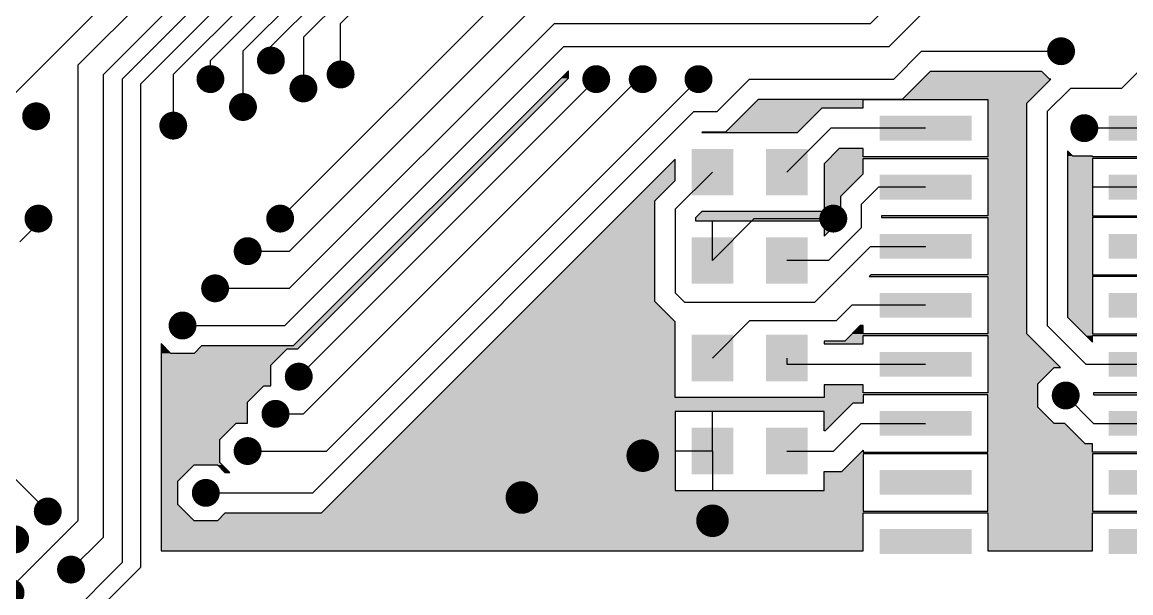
# Model space of a CAD drawing. Extents: x 295 to 953, y 10 to 290.
# Drawn here: x 639.18 to 686.88, y 126.9 to 151.45 of the extents above; entities that cross this region are included whole.
import ezdxf

# ---------------------------------------------------------------- set-up
doc = ezdxf.new("R2010")
doc.units = 0
doc.header["$LTSCALE"] = 5
doc.header["$MEASUREMENT"] = 0
doc.layers.get('0').update_dxf_attribs({"linetype": 'CONTINUOUS', "lineweight": 25})
doc.layers.add('16_COMP_GBR', color=4, linetype='CONTINUOUS')

msp = doc.modelspace()

# ---------------------------------------------------------------- linework, layer by layer
at = {"color": 7}
for points, const_width in [([(683.578, 150.2, 1), (684.178, 150.2, 1)], 0.6), ([(649.578, 149.8, 1), (650.178, 149.8, 1)], 0.6), ([(652.578, 149.2, 1), (653.178, 149.2, 1)], 0.6), ([(646.978, 149, 1), (647.578, 149, 1)], 0.6), ([(663.578, 149, 1), (664.178, 149, 1)], 0.6), ([(665.578, 149, 1), (666.178, 149, 1)], 0.6), ([(667.978, 149, 1), (668.578, 149, 1)], 0.6), ([(650.978, 148.6, 1), (651.578, 148.6, 1)], 0.6), ([(648.378, 147.8, 1), (648.978, 147.8, 1)], 0.6), ([(639.478, 147.4, 1), (640.078, 147.4, 1)], 0.6), ([(645.378, 147, 1), (645.978, 147, 1)], 0.6), ([(684.578, 146.89, 1), (685.178, 146.89, 1)], 0.6), ([(639.578, 143, 1), (640.178, 143, 1)], 0.6), ([(649.978, 143, 1), (650.578, 143, 1)], 0.6), ([(673.778, 143, 1), (674.378, 143, 1)], 0.6), ([(648.578, 141.6, 1), (649.178, 141.6, 1)], 0.6), ([(647.178, 140, 1), (647.778, 140, 1)], 0.6), ([(645.778, 138.4, 1), (646.378, 138.4, 1)], 0.6), ([(650.778, 136.2, 1), (651.378, 136.2, 1)], 0.6), ([(683.778, 135.39, 1), (684.378, 135.39, 1)], 0.6), ([(649.778, 134.6, 1), (650.378, 134.6, 1)], 0.6), ([(648.578, 133, 1), (649.178, 133, 1)], 0.6), ([(665.528, 132.8, 1), (666.228, 132.8, 1)], 0.7), ([(646.778, 131.2, 1), (647.378, 131.2, 1)], 0.6), ([(660.328, 131, 1), (661.028, 131, 1)], 0.7), ([(639.978, 130.4, 1), (640.578, 130.4, 1)], 0.6), ([(668.528, 130, 1), (669.228, 130, 1)], 0.7), ([(638.578, 129.2, 1), (639.178, 129.2, 1)], 0.6), ([(640.978, 127.9, 1), (641.578, 127.9, 1)], 0.6), ([(638.378, 126.9, 1), (638.978, 126.9, 1)], 0.6)]:
    msp.add_lwpolyline(points, format="xyb", close=True, dxfattribs=dict(at, const_width=const_width))
for points in [[(680.031, 147.423), (680.031, 146.357), (676.069, 147.423), (676.069, 146.357)], [(689.887, 147.423), (689.887, 146.357), (685.925, 147.423), (685.925, 146.357)], [(669.778, 146), (669.778, 144), (667.978, 146), (667.978, 144)], [(672.978, 146), (672.978, 144), (671.178, 146), (671.178, 144)], [(680.031, 144.883), (680.031, 143.817), (676.069, 144.883), (676.069, 143.817)], [(689.887, 144.883), (689.887, 143.817), (685.925, 144.883), (685.925, 143.817)], [(669.778, 142.2), (669.778, 140.2), (667.978, 142.2), (667.978, 140.2)], [(672.978, 142.2), (672.978, 140.2), (671.178, 142.2), (671.178, 140.2)], [(680.031, 142.343), (680.031, 141.277), (676.069, 142.343), (676.069, 141.277)], [(689.887, 142.343), (689.887, 141.277), (685.925, 142.343), (685.925, 141.277)], [(680.031, 139.803), (680.031, 138.737), (676.069, 139.803), (676.069, 138.737)], [(689.887, 139.803), (689.887, 138.737), (685.925, 139.803), (685.925, 138.737)], [(669.778, 138), (669.778, 136), (667.978, 138), (667.978, 136)], [(672.978, 138), (672.978, 136), (671.178, 138), (671.178, 136)], [(680.031, 137.263), (680.031, 136.197), (676.069, 137.263), (676.069, 136.197)], [(689.887, 137.263), (689.887, 136.197), (685.925, 137.263), (685.925, 136.197)], [(680.031, 134.723), (680.031, 133.657), (676.069, 134.723), (676.069, 133.657)], [(689.887, 134.723), (689.887, 133.657), (685.925, 134.723), (685.925, 133.657)], [(669.778, 134), (669.778, 132), (667.978, 134), (667.978, 132)], [(672.978, 134), (672.978, 132), (671.178, 134), (671.178, 132)], [(680.031, 132.183), (680.031, 131.117), (676.069, 132.183), (676.069, 131.117)], [(689.887, 132.183), (689.887, 131.117), (685.925, 132.183), (685.925, 131.117)], [(680.031, 129.643), (680.031, 128.577), (676.069, 129.643), (676.069, 128.577)], [(689.887, 129.643), (689.887, 128.577), (685.925, 129.643), (685.925, 128.577)]]:
    msp.add_solid(points, dxfattribs=at)
at = {"layer": '16_COMP_GBR', "color": 7}
for p, q in [((655.478, 165), (635.678, 145.2)), ((641.578, 149.6), (656.478, 164.5)), ((657.478, 164), (642.678, 149.2)), ((643.478, 149), (658.478, 164)), ((659.478, 164), (644.278, 148.8)), ((645.678, 149.2), (660.478, 164)), ((661.478, 164), (647.278, 149.8)), ((648.678, 150.2), (662.478, 164)), ((663.478, 164), (649.878, 150.4)), ((651.278, 150.8), (664.478, 164)), ((665.478, 164), (652.878, 151.4)), ((686.478, 148.6), (694.578, 156.7)), ((679.878, 155.6), (675.678, 151.4)), ((650.278, 143), (660.678, 153.4)), ((679.278, 153.2), (676.478, 150.4)), ((661.478, 152.4), (650.678, 141.6)), ((662.078, 151.4), (650.678, 140)), ((652.878, 149.2), (652.878, 151.4)), ((662.078, 151.4), (675.678, 151.4)), ((651.278, 150.8), (651.278, 148.6)), ((649.878, 149.8), (649.878, 150.4)), ((662.478, 150.4), (650.478, 138.4)), ((662.478, 150.4), (676.478, 150.4)), ((647.278, 149), (647.278, 149.8)), ((648.678, 150.2), (648.678, 147.8)), ((677.878, 150.2), (676.678, 149)), ((677.878, 150.2), (683.878, 150.2)), ((641.578, 149.6), (641.578, 130)), ((662.678, 149.362), (650.84, 137.524)), ((662.678, 149.038), (662.678, 149.362)), ((678.24, 149.324), (677.04, 148.124)), ((683.056, 149.324), (678.24, 149.324)), ((683.38, 149), (683.056, 149.324)), ((642.678, 129.3), (642.678, 149.2)), ((643.478, 149), (643.478, 128.2)), ((645.678, 149.2), (645.678, 147)), ((651.04, 137.4), (662.678, 149.038)), ((651.078, 136.2), (663.878, 149)), ((665.678, 149), (651.278, 134.6)), ((668.278, 149), (652.278, 133)), ((665.678, 149), (665.878, 149)), ((670.478, 149), (669.078, 147.6)), ((670.478, 149), (676.678, 149)), ((682.402, 147.962), (683.44, 149)), ((683.44, 149), (683.38, 149)), ((644.278, 128), (644.278, 148.8)), ((683.278, 147.6), (684.278, 148.6)), ((686.478, 148.6), (684.278, 148.6)), ((670.84, 148.124), (669.44, 146.724)), ((677.04, 148.124), (670.84, 148.124)), ((675.37, 148.124), (680.732, 148.124)), ((675.37, 147.766), (675.37, 148.124)), ((680.732, 148.124), (680.732, 145.658)), ((682.402, 138.038), (682.402, 147.962)), ((668.078, 147.6), (651.678, 131.2)), ((668.078, 147.6), (669.078, 147.6)), ((672.54, 146.7), (673.606, 147.766)), ((673.606, 147.766), (675.37, 147.766)), ((683.278, 147.6), (683.278, 138.4)), ((668.44, 146.724), (668.416, 146.7)), ((668.416, 146.7), (672.54, 146.7)), ((669.44, 146.724), (668.44, 146.724)), ((672.078, 145), (673.968, 146.89)), ((678.05, 146.89), (673.968, 146.89)), ((687.906, 146.89), (684.878, 146.89)), ((674.33, 146.014), (673.678, 145.362)), ((675.37, 146.014), (674.33, 146.014)), ((675.37, 145.658), (675.37, 146.014)), ((667.278, 145.562), (652.04, 130.324)), ((667.278, 144.638), (667.278, 145.562)), ((680.732, 145.658), (675.37, 145.658)), ((675.37, 145.584), (680.732, 145.584)), ((675.37, 144.928), (675.37, 145.584)), ((680.732, 145.584), (680.732, 143.118)), ((684.154, 145.918), (684.154, 138.762)), ((684.38, 145.69), (684.154, 145.918)), ((685.226, 145.69), (684.38, 145.69)), ((685.226, 145.658), (685.226, 145.69)), ((690.588, 145.658), (685.226, 145.658)), ((685.226, 145.584), (685.226, 143.118)), ((690.588, 145.584), (685.226, 145.584)), ((673.678, 145.362), (673.678, 143.3)), ((666.402, 143.762), (667.278, 144.638)), ((668.878, 145), (667.278, 143.4)), ((674.402, 143.962), (675.37, 144.928)), ((675.278, 143.6), (676.028, 144.35)), ((678.05, 144.35), (676.028, 144.35)), ((687.906, 144.35), (685.226, 144.35)), ((666.402, 139.438), (666.402, 143.762)), ((674.402, 142.962), (674.402, 143.962)), ((675.278, 143.6), (675.278, 142.6)), ((667.278, 143.4), (667.278, 139.8)), ((668.416, 143.3), (668.154, 143.038)), ((673.678, 143.3), (668.416, 143.3)), ((676.154, 143.118), (676.154, 143.044)), ((680.732, 143.118), (676.154, 143.118)), ((685.226, 143.118), (690.588, 143.118)), ((639.878, 142.8), (639.078, 142)), ((639.878, 142.8), (639.878, 143)), ((668.154, 143.038), (668.154, 142.9)), ((668.154, 142.9), (673.678, 142.9)), ((668.878, 141.2), (670.678, 143)), ((668.878, 141.2), (668.878, 142.9)), ((670.678, 143), (674.078, 143)), ((673.678, 142.238), (674.402, 142.962)), ((673.678, 142.9), (673.678, 142.238)), ((676.154, 143.044), (680.732, 143.044)), ((680.732, 143.044), (680.732, 140.578)), ((685.226, 143.044), (685.226, 140.578)), ((690.588, 143.044), (685.226, 143.044)), ((673.878, 141.2), (675.278, 142.6)), ((675.678, 141.8), (673.278, 139.4)), ((675.678, 141.8), (678.05, 141.8)), ((678.05, 141.8), (678.05, 141.81)), ((648.878, 141.6), (650.678, 141.6)), ((673.878, 141.2), (672.078, 141.2)), ((675.692, 140.578), (675.618, 140.504)), ((675.618, 140.504), (680.732, 140.504)), ((680.732, 140.578), (675.692, 140.578)), ((680.732, 140.504), (680.732, 138.038)), ((685.226, 140.578), (690.078, 140.578)), ((685.226, 140.504), (685.226, 138.038)), ((690.078, 140.504), (685.226, 140.504)), ((647.478, 140), (650.678, 140)), ((667.678, 139.4), (667.278, 139.8)), ((667.278, 138.562), (666.402, 139.438)), ((667.678, 139.4), (673.278, 139.4)), ((674.208, 138.6), (674.878, 139.27)), ((678.05, 139.27), (674.878, 139.27)), ((646.078, 138.4), (650.478, 138.4)), ((667.278, 135.3), (667.278, 138.562)), ((668.878, 137), (670.478, 138.6)), ((674.208, 138.6), (670.478, 138.6)), ((675.24, 138.394), (674.57, 137.724)), ((675.37, 138.394), (675.24, 138.394)), ((675.37, 138.038), (675.37, 138.394)), ((684.948, 136.73), (683.278, 138.4)), ((684.154, 138.762), (685.226, 137.69)), ((680.732, 138.038), (675.37, 138.038)), ((675.37, 137.964), (680.732, 137.964)), ((675.37, 137.606), (675.37, 137.964)), ((680.732, 137.964), (680.732, 135.498)), ((683.85, 136.59), (682.402, 138.038)), ((685.226, 138.038), (690.588, 138.038)), ((685.226, 137.964), (690.588, 137.964)), ((685.226, 137.69), (685.226, 137.964)), ((645.154, 137.628), (645.154, 128.7)), ((645.58, 137.2), (645.154, 137.628)), ((646.9, 137.524), (646.576, 137.2)), ((650.84, 137.524), (646.9, 137.524)), ((649.878, 136.698), (650.58, 137.4)), ((650.58, 137.4), (651.04, 137.4)), ((673.678, 137.724), (673.678, 137.606)), ((674.57, 137.724), (673.678, 137.724)), ((673.678, 137.606), (675.37, 137.606)), ((646.576, 137.2), (645.58, 137.2)), ((672.078, 137), (672.078, 136.73)), ((649.878, 135.8), (649.878, 136.698)), ((672.078, 136.73), (678.05, 136.73)), ((682.878, 135.888), (683.58, 136.59)), ((683.58, 136.59), (683.85, 136.59)), ((684.948, 136.73), (687.906, 136.73)), ((648.878, 135.098), (649.58, 135.8)), ((649.58, 135.8), (649.878, 135.8)), ((673.678, 135.854), (673.678, 135.3)), ((675.37, 135.854), (673.678, 135.854)), ((675.37, 135.498), (675.37, 135.854)), ((680.732, 135.498), (675.37, 135.498)), ((682.878, 134.892), (682.878, 135.888)), ((685.278, 135.498), (685.278, 135.428)), ((690.588, 135.498), (685.278, 135.498)), ((648.878, 134.2), (648.878, 135.098)), ((673.678, 135.3), (667.278, 135.3)), ((674.916, 135.066), (673.726, 133.876)), ((675.37, 135.066), (674.916, 135.066)), ((675.37, 135.424), (675.37, 135.066)), ((680.732, 135.424), (675.37, 135.424)), ((680.732, 132.958), (680.732, 135.424)), ((684.078, 135.39), (685.278, 134.19)), ((685.278, 135.428), (685.282, 135.424)), ((685.282, 135.424), (690.588, 135.424)), ((650.078, 134.6), (651.278, 134.6)), ((667.278, 134.7), (667.278, 131.3)), ((673.678, 134.7), (667.278, 134.7)), ((668.878, 133), (668.878, 134.7)), ((673.678, 133.876), (673.678, 134.7)), ((683.58, 134.19), (682.878, 134.892)), ((647.678, 133.498), (648.38, 134.2)), ((648.38, 134.2), (648.878, 134.2)), ((675.278, 134.19), (674.088, 133)), ((675.278, 134.19), (678.05, 134.19)), ((684.04, 134.19), (683.58, 134.19)), ((684.916, 133.314), (684.04, 134.19)), ((685.278, 134.19), (687.906, 134.19)), ((673.726, 133.876), (673.678, 133.876)), ((647.678, 132.502), (647.678, 133.498)), ((685.226, 133.314), (684.916, 133.314)), ((685.226, 132.958), (685.226, 133.314)), ((648.878, 133), (652.278, 133)), ((668.878, 133), (667.278, 133)), ((668.878, 133), (668.878, 131.3)), ((672.078, 133), (674.088, 133)), ((674.45, 132.124), (675.37, 133.044)), ((675.37, 133.044), (675.37, 132.958)), ((675.37, 132.958), (680.732, 132.958)), ((675.37, 132.884), (675.37, 130.418)), ((680.732, 132.884), (675.37, 132.884)), ((680.732, 130.418), (680.732, 132.884)), ((690.588, 132.958), (685.226, 132.958)), ((685.226, 132.884), (685.226, 130.418)), ((690.588, 132.884), (685.226, 132.884)), ((640.278, 130.4), (638.278, 132.4)), ((645.878, 131.698), (646.58, 132.4)), ((646.58, 132.4), (647.576, 132.4)), ((647.576, 132.4), (647.9, 132.076)), ((648.106, 132.076), (647.678, 132.502)), ((645.878, 130.702), (645.878, 131.698)), ((647.9, 132.076), (648.106, 132.076)), ((673.678, 132.124), (674.45, 132.124)), ((673.678, 131.3), (673.678, 132.124)), ((647.078, 131.2), (651.678, 131.2)), ((667.278, 131.3), (673.678, 131.3)), ((646.58, 130), (645.878, 130.702)), ((647.9, 130.324), (647.576, 130)), ((652.04, 130.324), (647.9, 130.324)), ((675.37, 130.418), (680.732, 130.418)), ((675.37, 130.344), (680.732, 130.344)), ((675.37, 128.7), (675.37, 130.344)), ((680.732, 130.344), (680.732, 128.7)), ((685.226, 130.418), (690.588, 130.418)), ((685.226, 130.344), (690.588, 130.344)), ((685.226, 128.7), (685.226, 130.344)), ((638.578, 127), (641.578, 130)), ((647.576, 130), (646.58, 130)), ((641.278, 127.9), (642.678, 129.3)), ((645.154, 128.7), (675.37, 128.7)), ((680.732, 128.7), (685.226, 128.7)), ((640.478, 125.2), (643.478, 128.2)), ((644.278, 128), (640.678, 124.4))]:
    msp.add_line(p, q, dxfattribs=at)
for points in [[(662.354, 149.038), (662.678, 149.362), (662.678, 149.038), (662.678, 149.362)], [(677.916, 149), (678.24, 149.324), (683.38, 149), (683.056, 149.324)], [(678.24, 149.324), (678.24, 149.324), (683.056, 149.324), (678.24, 149.324)], [(650.84, 137.524), (662.354, 149.038), (651.164, 137.524), (662.678, 149.038)], [(677.04, 148.124), (677.916, 149), (682.564, 148.124), (683.439, 149)], [(677.916, 149), (677.916, 149), (683.439, 149), (683.38, 149)], [(670.482, 147.766), (670.839, 148.124), (675.37, 147.766), (675.37, 148.124)], [(670.839, 148.124), (670.84, 148.124), (675.37, 148.124), (670.84, 148.124)], [(680.732, 147.962), (680.732, 148.124), (682.402, 147.962), (682.564, 148.124)], [(680.732, 145.658), (680.732, 147.962), (682.402, 145.658), (682.402, 147.962)], [(669.44, 146.724), (670.482, 147.766), (672.564, 146.724), (673.606, 147.766)], [(670.482, 147.766), (670.482, 147.766), (673.606, 147.766), (675.37, 147.766)], [(668.416, 146.7), (668.44, 146.724), (672.54, 146.7), (672.564, 146.724)], [(673.974, 145.658), (674.33, 146.014), (675.37, 145.658), (675.37, 146.014)], [(674.33, 146.014), (674.33, 146.014), (675.37, 146.014), (674.33, 146.014)], [(666.354, 144.638), (667.278, 145.562), (667.278, 144.638), (667.278, 145.562)], [(673.678, 145.362), (673.9, 145.584), (675.37, 145.362), (675.37, 145.584)], [(673.9, 145.584), (673.974, 145.658), (682.402, 145.584), (682.402, 145.658)], [(673.9, 145.584), (673.9, 145.584), (675.37, 145.584), (680.732, 145.584)], [(680.732, 143.118), (680.732, 145.584), (682.402, 143.118), (682.402, 145.584)], [(684.154, 145.69), (684.154, 145.918), (684.38, 145.69), (684.154, 145.918)], [(684.154, 145.658), (684.154, 145.69), (685.226, 145.658), (685.226, 145.69)], [(684.154, 145.69), (684.154, 145.69), (685.226, 145.69), (684.38, 145.69)], [(684.154, 145.584), (684.154, 145.658), (693.878, 145.584), (693.878, 145.658)], [(684.154, 143.118), (684.154, 145.584), (685.226, 143.118), (685.226, 145.584)], [(684.154, 145.584), (684.154, 145.584), (685.226, 145.584), (690.588, 145.584)], [(673.678, 144.928), (673.678, 145.362), (675.37, 144.928), (675.37, 145.362)], [(665.478, 143.762), (666.354, 144.638), (666.402, 143.762), (667.278, 144.638)], [(673.678, 143.962), (673.678, 144.928), (674.402, 143.962), (675.37, 144.928)], [(661.154, 139.438), (665.478, 143.762), (666.402, 139.438), (666.402, 143.762)], [(673.678, 143.3), (673.678, 143.962), (674.402, 143.3), (674.402, 143.962)], [(668.154, 143.038), (668.416, 143.3), (674.402, 143.038), (674.402, 143.3)], [(676.154, 143.044), (676.154, 143.118), (682.402, 143.044), (682.402, 143.118)], [(684.154, 143.044), (684.154, 143.118), (695.044, 143.044), (694.97, 143.118)], [(668.154, 142.962), (668.154, 143.038), (674.402, 142.962), (674.402, 143.038)], [(668.154, 142.9), (668.154, 142.962), (674.34, 142.9), (674.402, 142.962)], [(673.678, 142.238), (673.678, 142.9), (673.678, 142.238), (674.34, 142.9)], [(680.732, 140.578), (680.732, 143.044), (682.402, 140.578), (682.402, 143.044)], [(684.154, 140.578), (684.154, 143.044), (685.226, 140.578), (685.226, 143.044)], [(684.154, 143.044), (684.154, 143.044), (685.226, 143.044), (690.588, 143.044)], [(675.618, 140.504), (675.692, 140.578), (682.402, 140.504), (682.402, 140.578)], [(680.732, 138.038), (680.732, 140.504), (682.402, 138.038), (682.402, 140.504)], [(684.154, 140.504), (684.154, 140.578), (690.078, 140.504), (690.078, 140.578)], [(684.154, 140.578), (684.154, 140.578), (690.078, 140.578), (685.226, 140.578)], [(684.154, 138.762), (684.154, 140.504), (685.226, 138.762), (685.226, 140.504)], [(684.154, 140.504), (684.154, 140.504), (685.226, 140.504), (690.078, 140.504)], [(660.278, 138.562), (661.154, 139.438), (667.278, 138.562), (666.402, 139.438)], [(657.016, 135.3), (660.278, 138.562), (667.278, 135.3), (667.278, 138.562)], [(674.884, 138.038), (675.24, 138.394), (675.37, 138.038), (675.37, 138.394)], [(675.24, 138.394), (675.24, 138.394), (675.37, 138.394), (675.24, 138.394)], [(684.878, 138.038), (684.154, 138.762), (685.226, 138.038), (685.226, 138.762)], [(674.57, 137.724), (674.81, 137.964), (675.37, 137.724), (675.37, 137.964)], [(674.81, 137.964), (674.884, 138.038), (682.476, 137.964), (682.402, 138.038)], [(674.81, 137.964), (674.81, 137.964), (675.37, 137.964), (680.732, 137.964)], [(680.732, 136.59), (680.732, 137.964), (683.849, 136.59), (682.476, 137.964)], [(684.952, 137.964), (684.878, 138.038), (691.696, 137.964), (691.622, 138.038)], [(685.225, 137.69), (684.952, 137.964), (685.225, 137.69), (685.226, 137.964)], [(684.952, 137.964), (684.952, 137.964), (685.226, 137.964), (690.588, 137.964)], [(645.154, 137.2), (645.154, 137.628), (645.58, 137.2), (645.154, 137.628)], [(646.576, 137.2), (646.776, 137.4), (650.38, 137.2), (650.58, 137.4)], [(646.776, 137.4), (646.9, 137.524), (651.04, 137.4), (651.164, 137.524)], [(646.776, 137.4), (646.776, 137.4), (650.58, 137.4), (651.04, 137.4)], [(673.678, 137.606), (673.678, 137.724), (675.37, 137.606), (675.37, 137.724)], [(645.154, 136.698), (645.154, 137.2), (649.878, 136.698), (650.38, 137.2)], [(645.154, 135.8), (645.154, 136.698), (649.878, 135.8), (649.878, 136.698)], [(680.732, 135.888), (680.732, 136.59), (682.878, 135.888), (683.58, 136.59)], [(680.732, 136.59), (680.732, 136.59), (683.58, 136.59), (683.849, 136.59)], [(645.154, 135.098), (645.154, 135.8), (648.878, 135.098), (649.58, 135.8)], [(645.154, 135.8), (645.154, 135.8), (649.58, 135.8), (649.878, 135.8)], [(673.678, 135.498), (673.678, 135.854), (675.37, 135.498), (675.37, 135.854)], [(673.678, 135.854), (673.678, 135.854), (675.37, 135.854), (673.678, 135.854)], [(673.678, 135.424), (673.678, 135.498), (682.878, 135.424), (682.878, 135.498)], [(680.732, 135.498), (680.732, 135.888), (682.878, 135.498), (682.878, 135.888)], [(685.278, 135.428), (685.278, 135.498), (693.878, 135.428), (693.878, 135.498)], [(645.154, 134.2), (645.154, 135.098), (648.878, 134.2), (648.878, 135.098)], [(656.416, 134.7), (656.782, 135.066), (674.55, 134.7), (674.916, 135.066)], [(656.782, 135.066), (657.016, 135.3), (675.37, 135.066), (675.37, 135.3)], [(656.782, 135.066), (656.782, 135.066), (674.916, 135.066), (675.37, 135.066)], [(673.678, 135.3), (673.678, 135.424), (675.37, 135.3), (675.37, 135.424)], [(673.678, 135.424), (673.678, 135.424), (675.37, 135.424), (680.732, 135.424)], [(680.732, 134.892), (680.732, 135.424), (682.878, 134.892), (682.878, 135.424)], [(685.282, 135.424), (685.278, 135.428), (693.878, 135.424), (693.878, 135.428)], [(653.016, 131.3), (656.416, 134.7), (667.278, 131.3), (667.278, 134.7)], [(656.416, 134.7), (656.416, 134.7), (667.278, 134.7), (673.678, 134.7)], [(673.678, 133.876), (673.678, 134.7), (673.726, 133.876), (674.55, 134.7)], [(680.732, 134.19), (680.732, 134.892), (683.58, 134.19), (682.878, 134.892)], [(645.154, 133.498), (645.154, 134.2), (647.678, 133.498), (648.38, 134.2)], [(645.154, 134.2), (645.154, 134.2), (648.38, 134.2), (648.878, 134.2)], [(680.732, 133.314), (680.732, 134.19), (684.916, 133.314), (684.04, 134.19)], [(680.732, 134.19), (680.732, 134.19), (684.04, 134.19), (683.58, 134.19)], [(645.154, 132.502), (645.154, 133.498), (647.678, 132.502), (647.678, 133.498)], [(680.732, 132.958), (680.732, 133.314), (685.226, 132.958), (685.226, 133.314)], [(680.732, 133.314), (680.732, 133.314), (685.226, 133.314), (684.916, 133.314)], [(674.45, 132.124), (675.21, 132.884), (675.37, 132.124), (675.37, 132.884)], [(675.21, 132.884), (675.284, 132.958), (695.044, 132.884), (694.97, 132.958)], [(675.21, 132.884), (675.21, 132.884), (675.37, 132.884), (680.732, 132.884)], [(675.284, 132.958), (675.37, 133.044), (675.37, 132.958), (675.37, 133.044)], [(680.732, 130.418), (680.732, 132.884), (685.226, 130.418), (685.226, 132.884)], [(680.732, 132.884), (680.732, 132.884), (685.226, 132.884), (690.588, 132.884)], [(645.154, 132.4), (645.154, 132.502), (647.78, 132.4), (647.678, 132.502)], [(645.154, 131.698), (645.154, 132.4), (645.878, 131.698), (646.58, 132.4)], [(645.154, 132.4), (645.154, 132.4), (646.58, 132.4), (647.576, 132.4)], [(647.9, 132.076), (647.576, 132.4), (648.105, 132.076), (647.78, 132.4)], [(645.154, 130.702), (645.154, 131.698), (645.878, 130.702), (645.878, 131.698)], [(648.105, 132.076), (648.105, 132.076), (648.105, 132.076), (647.9, 132.076)], [(673.678, 131.3), (673.678, 132.124), (675.37, 131.3), (675.37, 132.124)], [(652.134, 130.418), (653.016, 131.3), (675.37, 130.418), (675.37, 131.3)], [(645.154, 130), (645.154, 130.702), (646.58, 130), (645.878, 130.702)], [(647.576, 130), (647.9, 130.324), (675.37, 130), (675.37, 130.324)], [(652.04, 130.324), (652.06, 130.344), (675.37, 130.324), (675.37, 130.344)], [(652.06, 130.344), (652.134, 130.418), (697.436, 130.344), (697.362, 130.418)], [(652.06, 130.344), (652.06, 130.344), (675.37, 130.344), (680.732, 130.344)], [(680.732, 128.7), (680.732, 130.344), (685.226, 128.7), (685.226, 130.344)], [(680.732, 130.344), (680.732, 130.344), (685.226, 130.344), (690.588, 130.344)], [(645.154, 128.7), (645.154, 130), (675.37, 128.7), (675.37, 130)]]:
    msp.add_solid(points, dxfattribs=at)

doc.saveas('drawing.dxf')
